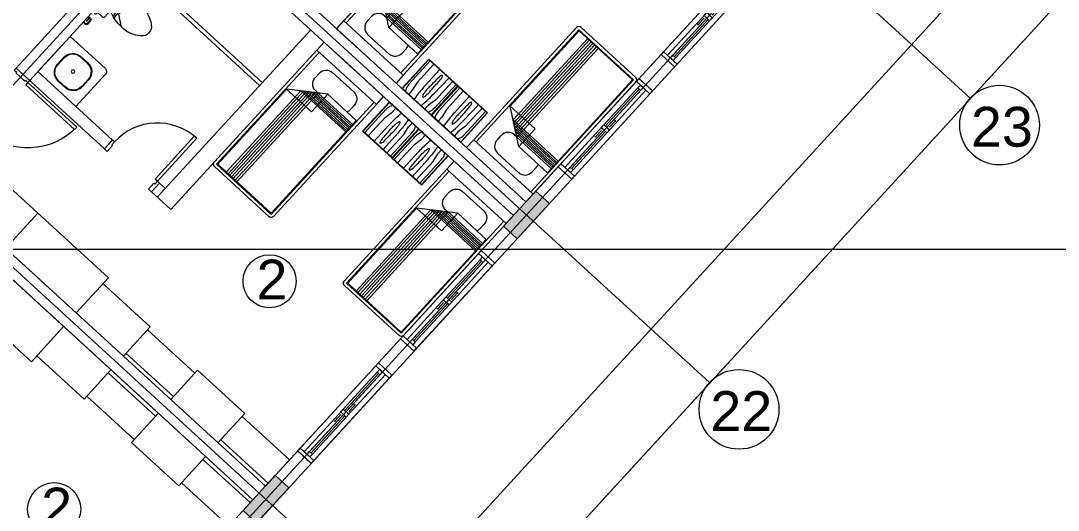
# Model space of a CAD drawing. Header units: metres. Extents: x 750 to 3116, y -341 to 1465.
# Drawn here: x 1652.49 to 1665.51, y -12.41 to -6.26 of the extents above; entities that cross this region are included whole.
import ezdxf
from ezdxf.enums import TextEntityAlignment as Align

# ---------------------------------------------------------------- set-up
doc = ezdxf.new("R2010")
doc.units = ezdxf.units.M
for name, color, linetype, lineweight in [('A-Door', 254, 'Continuous', 5), ('Bathroom Door', 252, 'Continuous', 5), ('Bathroom fur', 252, 'Continuous', 5), ('Centre Line', 7, 'Continuous', 13), ('Column', 50, 'Continuous', 20), ('Footpath', 32, 'Continuous', 18), ('Furniture', 44, 'Continuous', 5), ('grid', 252, 'Continuous', 5), ('GUIDE LINE', 7, 'Continuous', 5), ('Hatch', 251, 'Continuous', 5), ('Vehicular Road', 253, 'Continuous', 20), ('Wall ext', 20, 'Continuous', 18), ('WINDOW', 33, 'Continuous', 5)]:
    doc.layers.add(name, color=color, linetype=linetype, lineweight=lineweight)
doc.layers.add('Text', color=7, linetype='Continuous')
doc.styles.get("Standard").update_dxf_attribs({"font": 'arial.ttf'})
doc.styles.add('TEXT-DET', font='simplex.shx', dxfattribs={"width": 0.7})

# ---------------------------------------------------------------- blocks, each defined once
blk = doc.blocks.new('Door 900')
at = {"layer": 'A-Door'}
for points in [[(29934124, 12198491), (29934164, 12198491), (29934164, 12198476), (29934239, 12198476), (29934314, 12198476), (29934314, 12198491), (29934354, 12198491), (29934354, 12198524), (29934239, 12198524), (29934124, 12198524)], [(29934164, 12197672), (29934314, 12197672), (29934314, 12197658), (29934354, 12197658), (29934354, 12197624), (29934239, 12197624), (29934124, 12197624), (29934124, 12197658), (29934164, 12197658)]]:
    blk.add_lwpolyline(points, close=True, dxfattribs=at)
blk.add_lwpolyline([(29935187, 12197658), (29934354, 12197658), (29934354, 12197698), (29935185, 12197698)], dxfattribs=at)
blk.add_arc((29934327, 12197631), 860, 1.7769, 88.2024, dxfattribs=at)
blk = doc.blocks.new('Water Closet')
at = {"layer": 'Bathroom fur', "linetype": 'Continuous', "lineweight": -3}
for p, q in [((1886.331, 447.871), (1886.35, 447.871)), ((1886.331, 447.851), (1886.35, 447.851)), ((1886.364, 447.861), (1886.346, 447.861)), ((1886.364, 447.861), (1886.349, 447.87)), ((1886.364, 447.861), (1886.349, 447.853)), ((1886.364, 447.861), (1886.355, 447.877)), ((1886.364, 447.861), (1886.355, 447.846)), ((1886.364, 447.861), (1886.364, 447.879)), ((1886.364, 447.861), (1886.364, 447.879)), ((1886.364, 447.861), (1886.364, 447.879)), ((1886.364, 447.861), (1886.364, 447.879)), ((1886.364, 447.861), (1886.364, 447.879)), ((1886.364, 447.861), (1886.364, 447.879)), ((1886.364, 447.861), (1886.364, 447.879)), ((1886.364, 447.861), (1886.364, 447.879)), ((1886.364, 447.861), (1886.364, 447.879)), ((1886.364, 447.861), (1886.364, 447.879)), ((1886.364, 447.861), (1886.364, 447.879)), ((1886.364, 447.861), (1886.364, 447.879)), ((1886.364, 447.861), (1886.373, 447.877)), ((1886.364, 447.861), (1886.379, 447.87)), ((1886.364, 447.861), (1886.381, 447.861)), ((1886.364, 447.861), (1886.379, 447.853)), ((1886.364, 447.861), (1886.373, 447.846)), ((1886.364, 447.861), (1886.364, 447.844)), ((1886.378, 447.871), (1886.416, 447.871)), ((1886.378, 447.851), (1886.416, 447.851)), ((1886.416, 447.851), (1886.416, 447.871))]:
    blk.add_line(p, q, dxfattribs=at)
at = {"layer": 'Bathroom fur', "linetype": 'ByBlock'}
for p, q in [((1886.217, 447.662), (1886.217, 447.713)), ((1886.239, 447.713), (1886.217, 447.713)), ((1886.239, 447.608), (1886.239, 447.713)), ((1886.264, 447.23), (1886.264, 447.703)), ((1886.407, 447.713), (1886.274, 447.713)), ((1886.39, 447.724), (1886.365, 447.724)), ((1886.365, 447.724), (1886.365, 447.715)), ((1886.39, 447.715), (1886.365, 447.715)), ((1886.387, 447.744), (1886.368, 447.744)), ((1886.368, 447.744), (1886.368, 447.724)), ((1886.387, 447.744), (1886.387, 447.724)), ((1886.39, 447.724), (1886.39, 447.715)), ((1886.416, 447.23), (1886.416, 447.703)), ((1886.152, 447.554), (1886.027, 447.644)), ((1886.217, 447.662), (1886.232, 447.625)), ((1886.232, 447.625), (1886.239, 447.625)), ((1886.239, 447.666), (1886.264, 447.666)), ((1886.239, 447.608), (1886.264, 447.608)), ((1886.256, 447.343), (1886.256, 447.59)), ((1886.152, 447.379), (1886.152, 447.554)), ((1886.152, 447.379), (1886.027, 447.288)), ((1886.407, 447.22), (1886.274, 447.22)), ((1886.365, 447.208), (1886.365, 447.218)), ((1886.39, 447.218), (1886.365, 447.218)), ((1886.39, 447.208), (1886.365, 447.208)), ((1886.368, 447.189), (1886.368, 447.208)), ((1886.387, 447.189), (1886.368, 447.189)), ((1886.387, 447.189), (1886.387, 447.208)), ((1886.39, 447.208), (1886.39, 447.218))]:
    blk.add_line(p, q, dxfattribs=at)
at = {"layer": 'Bathroom fur'}
for p, q in [((1886.356, 447.031), (1886.356, 447.081)), ((1886.366, 447.031), (1886.366, 447.081)), ((1886.416, 447.106), (1886.381, 447.106)), ((1886.416, 447.096), (1886.381, 447.096)), ((1886.416, 447.016), (1886.381, 447.016)), ((1886.416, 447.006), (1886.381, 447.006))]:
    blk.add_line(p, q, dxfattribs=at)
at = {"layer": 'Bathroom fur', "linetype": 'Continuous', "lineweight": -3}
blk.add_circle((1886.364, 447.861), 0.0175, dxfattribs=at)
at = {"layer": 'Bathroom fur', "linetype": 'ByBlock'}
for centre in [(1886.378, 447.669), (1886.378, 447.264)]:
    blk.add_circle(centre, 0.0123, dxfattribs=at)
at = {"layer": 'Bathroom fur', "linetype": 'Continuous', "lineweight": -3}
blk.add_arc((1886.331, 447.861), 0.01, 90.002, 270, dxfattribs=at)
at = {"layer": 'Bathroom fur', "linetype": 'ByBlock'}
for centre, radius, start, end in [((1886.274, 447.703), 0.00987, 90, 180), ((1886.407, 447.703), 0.00987, 0, 90), ((1885.835, 447.467), 0.119, 126.3794, 233.6206), ((1886.035, 447.208), 0.446, 109.2942, 127.2549), ((1886.017, 447.095), 0.55, 64.2321, 103.6755), ((1884.672, 447.479), 1.501, 353.4552, 5.5271), ((1885.552, 447.472), 0.65, 345.9276, 13.0204), ((1886.041, 447.728), 0.451, 232.2382, 250.1051), ((1886.017, 447.838), 0.55, 256.3245, 295.7679), ((1886.274, 447.23), 0.00987, 180, 270), ((1886.407, 447.23), 0.00987, 270, 0)]:
    blk.add_arc(centre, radius, start, end, dxfattribs=at)
at = {"layer": 'Bathroom fur'}
for centre, radius, start, end in [((1886.381, 447.081), 0.025, 90, 180), ((1886.381, 447.081), 0.015, 90, 180), ((1886.381, 447.031), 0.025, 180, 270), ((1886.381, 447.031), 0.015, 180, 270)]:
    blk.add_arc(centre, radius, start, end, dxfattribs=at)
at = {"layer": 'Bathroom fur', "style": 'TEXT-DET', "width": 0.6}
blk.add_text('1', height=0.06, dxfattribs=at).set_placement((1886.394, 447.07), align=Align.MIDDLE)
blk = doc.blocks.new('Bed')
at = {"layer": 'Furniture', "linetype": 'Continuous'}
for p, q in [((1878.327, 465.952), (1879.337, 465.952)), ((1878.327, 465.817), (1878.327, 465.952)), ((1879.337, 465.952), (1879.337, 465.817)), ((1879.337, 465.817), (1878.327, 465.817)), ((1878.327, 463.909), (1878.327, 465.817)), ((1878.367, 463.909), (1878.367, 465.817)), ((1879.297, 465.817), (1879.297, 463.909)), ((1879.337, 465.817), (1879.337, 463.909)), ((1878.642, 465.742), (1879.002, 465.742)), ((1878.525, 465.544), (1878.525, 465.624)), ((1879.12, 465.624), (1879.12, 465.544)), ((1878.377, 465.499), (1878.862, 465.499)), ((1878.377, 463.919), (1878.377, 465.499)), ((1878.962, 465.429), (1878.377, 465.429)), ((1878.992, 465.407), (1878.377, 465.407)), ((1878.862, 465.499), (1879.287, 465.199)), ((1878.862, 465.199), (1878.862, 465.499)), ((1878.962, 463.919), (1878.962, 465.429)), ((1879.002, 465.427), (1878.965, 465.427)), ((1878.992, 463.919), (1878.992, 465.407)), ((1879.022, 465.386), (1878.377, 465.386)), ((1879.052, 465.365), (1878.377, 465.365)), ((1879.082, 465.344), (1878.377, 465.344)), ((1879.112, 465.323), (1878.377, 465.323)), ((1879.142, 465.302), (1878.377, 465.302)), ((1879.022, 463.919), (1879.022, 465.386)), ((1879.052, 463.919), (1879.052, 465.365)), ((1879.082, 463.919), (1879.082, 465.344)), ((1879.112, 463.919), (1879.112, 465.323)), ((1879.142, 463.919), (1879.142, 465.302)), ((1879.287, 465.199), (1878.862, 465.199)), ((1879.287, 465.199), (1879.287, 463.919)), ((1879.297, 463.909), (1878.367, 463.909)), ((1879.297, 463.869), (1878.367, 463.869)), ((1879.287, 463.919), (1878.377, 463.919))]:
    blk.add_line(p, q, dxfattribs=at)
for centre, radius, start, end in [((1878.642, 465.624), 0.117, 90, 180), ((1879.002, 465.624), 0.117, 360, 90), ((1878.642, 465.544), 0.117, 180.0006, 202.5189), ((1879.002, 465.544), 0.117, 270, 0), ((1878.367, 463.909), 0.04, 180, 270), ((1879.297, 463.909), 0.04, 270, 0)]:
    blk.add_arc(centre, radius, start, end, dxfattribs=at)
blk = doc.blocks.new('Nightstand')
at = {"layer": 'Furniture'}
for p, q in [((1879.838, 464.54), (1879.838, 464.04)), ((1880.338, 464.54), (1879.838, 464.54)), ((1879.843, 464.535), (1879.843, 464.045)), ((1880.333, 464.535), (1879.843, 464.535)), ((1879.951, 464.469), (1879.951, 464.535)), ((1880.226, 464.469), (1880.226, 464.535)), ((1880.333, 464.045), (1880.333, 464.535)), ((1880.338, 464.04), (1880.338, 464.54)), ((1879.869, 464.442), (1879.871, 464.467)), ((1879.869, 464.045), (1879.869, 464.442)), ((1879.929, 464.358), (1879.951, 464.469)), ((1879.929, 464.045), (1879.929, 464.358)), ((1880.074, 464.444), (1880.068, 464.44)), ((1880.08, 464.44), (1880.074, 464.444)), ((1880.248, 464.358), (1880.226, 464.469)), ((1880.248, 464.045), (1880.248, 464.358)), ((1880.308, 464.442), (1880.305, 464.467)), ((1880.308, 464.045), (1880.308, 464.442)), ((1879.997, 464.32), (1879.991, 464.045)), ((1880.147, 464.32), (1880.147, 464.045)), ((1879.838, 464.04), (1880.338, 464.04)), ((1879.843, 464.045), (1880.333, 464.045)), ((1880.068, 464.081), (1880.074, 464.077)), ((1880.074, 464.077), (1880.08, 464.081))]:
    blk.add_line(p, q, dxfattribs=at)
for centre, radius, start, end in [((1880.021, 464.452), 0.15, 146.5657, 174.2856), ((1881.576, 464.32), 1.578, 174.0179, 180), ((1880.825, 464.399), 0.823, 170.5074, 174.0179), ((1879.315, 464.399), 0.828, 5.9821, 9.4446), ((1878.564, 464.32), 1.583, 0, 5.9821), ((1880.156, 464.452), 0.15, 5.7144, 33.4343), ((1880.715, 464.32), 0.664, 175.5997, 180), ((1880.395, 464.345), 0.343, 169.4757, 175.5997), ((1880.197, 464.382), 0.142, 155.8434, 169.4757), ((1879.951, 464.382), 0.142, 10.5243, 24.1566), ((1879.753, 464.345), 0.343, 4.4003, 10.5243), ((1879.433, 464.32), 0.664, 0, 4.4003), ((1880.715, 464.32), 0.664, 180, 184.4003), ((1886.298, 464.381), 6.246, 181.0259, 182.4606), ((1873.85, 464.381), 6.246, 357.5394, 358.9741), ((1879.433, 464.32), 0.664, 355.5997, 0), ((1880.197, 464.139), 0.142, 190.5243, 204.1566), ((1879.951, 464.139), 0.142, 335.8434, 349.4757)]:
    blk.add_arc(centre, radius, start, end, dxfattribs=at)
blk = doc.blocks.new('Door1')
at = {"layer": 'Bathroom Door'}
for p, q in [((1900.586, 444.886), (1899.856, 444.886)), ((1900.586, 444.846), (1899.857, 444.846))]:
    blk.add_line(p, q, dxfattribs=at)
for points in [[(1900.736, 444.921), (1900.586, 444.921), (1900.586, 444.886), (1900.636, 444.886), (1900.636, 444.871), (1900.736, 444.871), (1900.736, 444.921)], [(1900.586, 444.886), (1900.586, 444.846)], [(1900.736, 444.121), (1900.586, 444.121), (1900.586, 444.156), (1900.636, 444.156), (1900.636, 444.171), (1900.736, 444.171), (1900.736, 444.121)]]:
    blk.add_lwpolyline(points, dxfattribs=at)
blk.add_arc((1900.586, 444.886), 0.73, 180, 270, dxfattribs=at)
blk = doc.blocks.new('Wash bashin')
at = {"layer": 'Bathroom fur', "ltscale": 0.35}
for p, q in [((1884.117, 437.933), (1884.717, 437.933)), ((1884.717, 437.333), (1884.717, 437.933)), ((1884.067, 437.333), (1884.067, 437.883)), ((1884.067, 437.333), (1884.717, 437.333))]:
    blk.add_line(p, q, dxfattribs=at)
at = {"layer": 'Bathroom fur'}
for p, q in [((1884.327, 437.838), (1884.447, 437.838)), ((1884.327, 437.83), (1884.447, 437.83)), ((1884.177, 437.568), (1884.177, 437.688)), ((1884.185, 437.568), (1884.185, 437.688)), ((1884.589, 437.688), (1884.589, 437.568)), ((1884.597, 437.688), (1884.597, 437.568)), ((1884.447, 437.426), (1884.327, 437.426)), ((1884.447, 437.418), (1884.327, 437.418))]:
    blk.add_line(p, q, dxfattribs=at)
blk.add_circle((1884.392, 437.633), 0.0225, dxfattribs=at)
at = {"layer": 'Bathroom fur', "ltscale": 0.35}
blk.add_arc((1884.117, 437.883), 0.05, 90, 180, dxfattribs=at)
at = {"layer": 'Bathroom fur'}
for centre, radius, start, end in [((1884.327, 437.688), 0.15, 90, 180), ((1884.327, 437.688), 0.142, 90, 180), ((1884.447, 437.688), 0.15, 0, 90), ((1884.447, 437.688), 0.142, 0, 90), ((1884.327, 437.568), 0.15, 180, 270), ((1884.327, 437.568), 0.142, 180, 270), ((1884.447, 437.568), 0.15, 270, 0), ((1884.447, 437.568), 0.142, 270, 0)]:
    blk.add_arc(centre, radius, start, end, dxfattribs=at)
blk = doc.blocks.new('WINODO1')
at = {"layer": 'WINDOW', "linetype": 'Continuous'}
for p, q in [((2471212540, 936769700), (2471212491, 936769700)), ((2471212491, 936769700), (2471212491, 936769470)), ((2471212540, 936769700), (2471212540, 936769470)), ((2471213991, 936769700), (2471213943, 936769700)), ((2471213943, 936769700), (2471213943, 936769470)), ((2471213991, 936769700), (2471213991, 936769470)), ((2471212540, 936769470), (2471212491, 936769470)), ((2471213991, 936769470), (2471213943, 936769470))]:
    blk.add_line(p, q, dxfattribs=at)
at = {"layer": 'WINDOW'}
for p, q in [((2471212540, 936769700), (2471213943, 936769700)), ((2471212588, 936769633), (2471213217, 936769633)), ((2471212588, 936769585), (2471213217, 936769585)), ((2471213193, 936769561), (2471213089, 936769561)), ((2471213241, 936769633), (2471213943, 936769633)), ((2471213266, 936769585), (2471213895, 936769585)), ((2471213290, 936769609), (2471213394, 936769609)), ((2471213241, 936769537), (2471212540, 936769537)), ((2471212540, 936769470), (2471213943, 936769470)), ((2471213266, 936769537), (2471213895, 936769537))]:
    blk.add_line(p, q, dxfattribs=at)
at = {"layer": 'WINDOW', "color": 4}
blk.add_line((2471212588, 936769609), (2471213217, 936769609), dxfattribs=at)
at = {"layer": 'WINDOW', "color": 4, "true_color": 0x1fffff}
blk.add_line((2471213266, 936769561), (2471213895, 936769561), dxfattribs=at)
at = {"layer": 'WINDOW'}
for points in [[(2471212540, 936769585), (2471212588, 936769585), (2471212588, 936769633), (2471212540, 936769633)], [(2471213076, 936769561), (2471213089, 936769568), (2471213089, 936769554)], [(2471213217, 936769585), (2471213266, 936769585), (2471213266, 936769633), (2471213217, 936769633)], [(2471213217, 936769537), (2471213266, 936769537), (2471213266, 936769585), (2471213217, 936769585)], [(2471213406, 936769609), (2471213394, 936769616), (2471213394, 936769602)], [(2471213895, 936769537), (2471213943, 936769537), (2471213943, 936769585), (2471213895, 936769585)]]:
    blk.add_lwpolyline(points, close=True, dxfattribs=at)

msp = doc.modelspace()

# ---------------------------------------------------------------- hatches: boundary and pattern name
at = {"layer": 'Hatch', "transparency": 33554687}
h = msp.add_hatch(color=256, dxfattribs=at)
h.dxf.hatch_style = 1
h.paths.add_polyline_path([(1646.175, -22.696), (1646.005, -22.541), (1645.846, -22.714), (1645.755, -22.813), (1645.6, -22.983), (1645.769, -23.138)])
h.paths.add_polyline_path([(1649.318, -19.264), (1649.149, -19.108), (1648.743, -19.551), (1648.913, -19.706)])
h.paths.add_polyline_path([(1652.587, -15.695), (1652.417, -15.54), (1652.384, -15.577), (1652.292, -15.676), (1652.012, -15.982), (1652.182, -16.138)])
h.paths.add_polyline_path([(1655.856, -12.127), (1655.686, -11.971), (1655.281, -12.414), (1655.45, -12.569)])
h.paths.add_polyline_path([(1659.124, -8.558), (1658.955, -8.403), (1658.549, -8.845), (1658.719, -9.001)])
h.paths.add_polyline_path([(1661.826, -4.721), (1661.67, -4.89), (1662.113, -5.296), (1662.268, -5.126)])
h.paths.add_polyline_path([(1657.785, -1.019), (1657.629, -1.189), (1658.072, -1.594), (1658.227, -1.425)])
h.paths.add_polyline_path([(1654.516, -4.588), (1654.361, -4.757), (1654.471, -4.859), (1654.803, -5.163), (1654.958, -4.993)])
h.paths.add_polyline_path([(1652.746, -2.967), (1652.591, -3.136), (1653.033, -3.542), (1653.189, -3.372)])
h.paths.add_polyline_path([(1651.542, -8.175), (1651.372, -8.02), (1650.967, -8.462), (1651.137, -8.618)])
h.paths.add_polyline_path([(1650.045, -6.804), (1649.875, -6.649), (1649.47, -7.091), (1649.64, -7.247)])
h.paths.add_polyline_path([(1647.979, -11.725), (1647.823, -11.895), (1647.934, -11.996), (1648.266, -12.3), (1648.421, -12.13)])
h.paths.add_polyline_path([(1646.541, -10.408), (1646.209, -10.104), (1646.053, -10.273), (1646.496, -10.679), (1646.651, -10.509)])
h.paths.add_polyline_path([(1645.004, -15.312), (1644.835, -15.157), (1644.43, -15.599), (1644.599, -15.755)])
h.paths.add_polyline_path([(1643.632, -13.805), (1643.463, -13.649), (1643.058, -14.092), (1643.227, -14.247)])
h.paths.add_polyline_path([(1641.441, -18.862), (1641.286, -19.032), (1641.728, -19.437), (1641.884, -19.267)])
h.paths.add_polyline_path([(1640.114, -17.646), (1639.944, -17.491), (1639.539, -17.933), (1639.709, -18.089)])
h.paths.add_polyline_path([(1636.735, -21.113), (1636.403, -20.809), (1636.247, -20.979), (1636.69, -21.384), (1636.845, -21.215)])
h.paths.add_polyline_path([(1631.152, -15.498), (1630.982, -15.342), (1630.577, -15.785), (1630.746, -15.94)])
h.paths.add_polyline_path([(1634.17, -12.202), (1634.001, -12.047), (1633.595, -12.489), (1633.765, -12.645)])
h.paths.add_polyline_path([(1637.689, -8.361), (1637.519, -8.205), (1637.114, -8.648), (1637.284, -8.803)])
h.paths.add_polyline_path([(1640.833, -4.929), (1640.663, -4.773), (1640.258, -5.216), (1640.427, -5.371), (1640.461, -5.334), (1640.552, -5.235)])
h.paths.add_polyline_path([(1644.101, -1.36), (1643.932, -1.205), (1643.527, -1.647), (1643.696, -1.803)])
h.paths.add_polyline_path([(1646.999, 1.803), (1647.09, 1.902), (1647.245, 2.072), (1647.076, 2.227), (1646.67, 1.785), (1646.84, 1.63)])
h.paths.add_polyline_path([(1636.008, -0.76), (1635.839, -0.605), (1635.433, -1.047), (1635.603, -1.203)])
h.paths.add_polyline_path([(1631.525, 3.346), (1631.369, 3.177), (1631.48, 3.075), (1631.812, 2.772), (1631.967, 2.941)])
h.paths.add_polyline_path([(1628.676, -0.105), (1628.506, 0.051), (1628.101, -0.392), (1628.27, -0.547)])
h.paths.add_polyline_path([(1632.989, -4.056), (1632.82, -3.901), (1632.415, -4.343), (1632.584, -4.498)])
h.paths.add_polyline_path([(1629.471, -7.897), (1629.301, -7.742), (1628.896, -8.184), (1629.066, -8.34)])
h.paths.add_polyline_path([(1624.987, -3.791), (1624.832, -3.96), (1625.274, -4.366), (1625.43, -4.196)])
h.paths.add_polyline_path([(1626.327, -11.329), (1626.157, -11.174), (1626.124, -11.211), (1626.032, -11.311), (1625.752, -11.617), (1625.922, -11.772)])
h.paths.add_polyline_path([(1621.719, -7.359), (1621.563, -7.529), (1621.674, -7.63), (1622.006, -7.934), (1622.161, -7.764)])
h.paths.add_polyline_path([(1619.949, -5.738), (1619.794, -5.908), (1620.236, -6.313), (1620.391, -6.143), (1620.281, -6.042)])
h.paths.add_polyline_path([(1623.218, -2.17), (1623.062, -2.339), (1623.505, -2.744), (1623.66, -2.575)])
h.paths.add_polyline_path([(1626.486, 1.399), (1626.331, 1.229), (1626.773, 0.824), (1626.929, 0.994)])
h.paths.add_polyline_path([(1622.117, 5.401), (1621.962, 5.231), (1622.404, 4.826), (1622.56, 4.996)])
h.paths.add_polyline_path([(1619.143, 1.814), (1618.973, 1.969), (1618.568, 1.526), (1618.738, 1.371)])
h.paths.add_polyline_path([(1615.874, -1.755), (1615.705, -1.6), (1615.299, -2.042), (1615.469, -2.197)])
h.paths.add_polyline_path([(1612.731, -5.187), (1612.561, -5.032), (1612.156, -5.474), (1612.325, -5.63)])
h.paths.add_polyline_path([(1617.373, -9.439), (1617.203, -9.284), (1616.798, -9.726), (1616.967, -9.882)])
h.paths.add_polyline_path([(1618.745, -10.947), (1618.575, -10.791), (1618.17, -11.234), (1618.339, -11.389)])
h.paths.add_polyline_path([(1623.058, -14.898), (1622.889, -14.743), (1622.483, -15.185), (1622.653, -15.34)])
h.paths.add_polyline_path([(1619.915, -18.33), (1619.745, -18.175), (1619.34, -18.617), (1619.509, -18.773)])
h.paths.add_polyline_path([(1615.181, -14.496), (1615.026, -14.666), (1615.468, -15.071), (1615.624, -14.902)])
h.paths.add_polyline_path([(1613.411, -12.875), (1613.256, -13.045), (1613.699, -13.45), (1613.854, -13.28)])
h.paths.add_polyline_path([(1609.042, -8.873), (1608.887, -9.043), (1609.329, -9.448), (1609.485, -9.278)])
h.paths.add_polyline_path([(1610.143, -16.444), (1609.987, -16.613), (1610.43, -17.019), (1610.585, -16.849)])
h.paths.add_polyline_path([(1607.566, -20.145), (1607.397, -19.989), (1606.992, -20.432), (1607.161, -20.587)])
h.paths.add_polyline_path([(1602.924, -15.893), (1602.755, -15.737), (1602.35, -16.18), (1602.519, -16.335)])
h.paths.add_polyline_path([(1604.823, -4.506), (1604.653, -4.351), (1604.495, -4.524), (1604.403, -4.624), (1604.248, -4.794), (1604.418, -4.949)])
h.paths.add_polyline_path([(1607.842, -1.211), (1607.672, -1.055), (1607.267, -1.498), (1607.436, -1.653)])
h.paths.add_polyline_path([(1603.528, 2.741), (1603.358, 2.896), (1602.953, 2.453), (1603.123, 2.298)])
h.paths.add_polyline_path([(1600.09, -0.673), (1599.934, -0.842), (1600.377, -1.247), (1600.532, -1.078)])
h.paths.add_polyline_path([(1602.031, 4.112), (1601.861, 4.267), (1601.456, 3.825), (1601.626, 3.669)])
h.paths.add_polyline_path([(1596.087, 9.556), (1595.918, 9.711), (1595.513, 9.269), (1595.682, 9.113)])
h.paths.add_polyline_path([(1592.944, 6.124), (1592.774, 6.279), (1592.369, 5.837), (1592.538, 5.681)])
h.paths.add_polyline_path([(1598.32, 0.948), (1598.164, 0.779), (1598.607, 0.374), (1598.762, 0.543)])
h.paths.add_polyline_path([(1595.619, -2.889), (1595.449, -2.734), (1595.044, -3.176), (1595.213, -3.331)])
h.paths.add_polyline_path([(1589.675, 2.555), (1589.505, 2.711), (1589.1, 2.268), (1589.27, 2.113)])
h.paths.add_polyline_path([(1586.406, -1.013), (1586.237, -0.858), (1585.831, -1.3), (1586.001, -1.456)])
h.paths.add_polyline_path([(1592.225, -6.594), (1591.782, -6.189), (1591.627, -6.358), (1592.07, -6.763)])
h.paths.add_polyline_path([(1593.995, -8.215), (1593.552, -7.81), (1593.397, -7.979), (1593.839, -8.385)])
h.paths.add_polyline_path([(1596.821, -4.241), (1596.666, -4.411), (1597.108, -4.816), (1597.263, -4.646)])
h.paths.add_polyline_path([(1601.304, -8.348), (1601.135, -8.193), (1600.729, -8.635), (1600.899, -8.79)])
h.paths.add_polyline_path([(1598.161, -11.78), (1597.991, -11.625), (1597.586, -12.067), (1597.755, -12.222)])
h.paths.add_polyline_path([(1594.892, -15.349), (1594.722, -15.193), (1594.317, -15.636), (1594.487, -15.791)])
h.paths.add_polyline_path([(1590.578, -11.397), (1590.408, -11.242), (1590.003, -11.684), (1590.173, -11.84)])
h.paths.add_polyline_path([(1589.081, -10.026), (1588.912, -9.871), (1588.506, -10.313), (1588.676, -10.468)])
h.paths.add_polyline_path([(1583.138, -4.582), (1582.968, -4.427), (1582.563, -4.869), (1582.732, -5.024)])
h.paths.add_polyline_path([(1579.869, -8.15), (1579.699, -7.995), (1579.294, -8.437), (1579.464, -8.593)])
h.paths.add_polyline_path([(1585.245, -13.326), (1585.09, -13.495), (1585.532, -13.901), (1585.687, -13.731)])
h.paths.add_polyline_path([(1587.015, -14.947), (1586.859, -15.116), (1587.302, -15.522), (1587.457, -15.352)])
h.paths.add_polyline_path([(1582.669, -17.027), (1582.499, -16.871), (1582.094, -17.314), (1582.263, -17.469)])
h.paths.add_polyline_path([(1576.725, -11.582), (1576.556, -11.427), (1576.15, -11.87), (1576.32, -12.025)])
h.paths.add_polyline_path([(1591.748, -18.781), (1591.579, -18.625), (1591.42, -18.799), (1591.329, -18.898), (1591.173, -19.068), (1591.343, -19.223)])
h.paths.add_polyline_path([(1561.743, -16.815), (1561.574, -16.66), (1561.169, -17.103), (1561.339, -17.258)])
h.paths.add_polyline_path([(1566.286, -11.843), (1566.116, -11.688), (1565.712, -12.131), (1565.882, -12.286)])
h.paths.add_polyline_path([(1570.833, -6.867), (1570.663, -6.712), (1570.258, -7.155), (1570.428, -7.31)])
h.paths.add_polyline_path([(1575.254, -2.028), (1574.811, -1.623), (1574.656, -1.793), (1575.099, -2.198)])
h.paths.add_polyline_path([(1579.283, 3.271), (1579.128, 3.101), (1579.571, 2.697), (1579.726, 2.867)])
h.paths.add_polyline_path([(1568.934, 3.997), (1568.764, 4.152), (1568.36, 3.709), (1568.529, 3.554)])
h.paths.add_polyline_path([(1564.388, -0.979), (1564.218, -0.823), (1563.813, -1.266), (1563.983, -1.422)])
h.paths.add_polyline_path([(1559.841, -5.954), (1559.672, -5.799), (1559.267, -6.242), (1559.437, -6.397)])
h.paths.add_polyline_path([(1557.524, -8.49), (1557.211, -8.203), (1557.211, -8.203), (1557.196, -8.19), (1557.081, -8.085), (1556.926, -8.255), (1557.369, -8.66)])
h.paths.add_polyline_path([(1555.295, -10.93), (1555.125, -10.775), (1554.721, -11.218), (1554.89, -11.373)])
h.paths.add_polyline_path([(1552.096, -3.53), (1551.941, -3.7), (1551.941, -3.7), (1552.384, -4.105), (1552.539, -3.935)])
h.paths.add_polyline_path([(1554.583, -1.15), (1554.413, -0.994), (1554.008, -1.437), (1554.178, -1.592)])
h.paths.add_polyline_path([(1559.129, 3.826), (1558.959, 3.981), (1558.555, 3.538), (1558.724, 3.383)])
h.paths.add_polyline_path([(1563.675, 8.802), (1563.506, 8.957), (1563.101, 8.514), (1563.271, 8.359)])
h.paths.add_polyline_path([(1567.853, 13.715), (1567.698, 13.545), (1568.141, 13.141), (1568.296, 13.31)])

# ---------------------------------------------------------------- linework, layer by layer
at = {"layer": 'Bathroom fur', "color": 252, "true_color": 0x939598}
for p, q in [((1654.383, -6.066), (1655.489, -7.079)), ((1654.416, -6.029), (1655.523, -7.042))]:
    msp.add_line(p, q, dxfattribs=at)
at = {"layer": 'Centre Line', "color": 30, "true_color": 0xf26722}
for p, q in [((1664.403, -7.237), (1648.054, 7.737)), ((1661.134, -10.806), (1644.786, 4.169)), ((1659.896, 1.115), (1636.076, -24.89)), ((1657.865, -14.374), (1641.517, 0.6)), ((1664.21, -2.836), (1640.389, -28.841))]:
    msp.add_line(p, q, dxfattribs=at)
for centre in [(1664.771, -7.575), (1661.503, -11.143)]:
    msp.add_circle(centre, 0.5, dxfattribs=at)
at = {"layer": 'Column', "color": 252, "true_color": 0x939598}
for points in [[(1658.549, -8.845), (1658.955, -8.403), (1659.124, -8.558), (1658.719, -9.001), (1658.549, -8.845)], [(1655.281, -12.414), (1655.686, -11.971), (1655.856, -12.127), (1655.45, -12.569), (1655.281, -12.414)]]:
    msp.add_lwpolyline(points, dxfattribs=at)
at = {"layer": 'Footpath', "color": 252, "true_color": 0x939598}
msp.add_line((1669.264, -0.455), (1647.411, -24.313), dxfattribs=at)
at = {"layer": 'Furniture', "color": 252, "true_color": 0x939598}
for p, q in [((1651.822, -7.869), (1653.592, -9.49)), ((1650.856, -8.924), (1652.626, -10.545))]:
    msp.add_line(p, q, dxfattribs=at)
for points in [[(1655.561, -12.108), (1651.417, -8.312), (1651.822, -7.869)], [(1655.406, -12.277), (1651.262, -8.481), (1650.856, -8.924)], [(1652.707, -8.68), (1652.302, -9.122)], [(1653.592, -9.49), (1653.187, -9.933)], [(1653.524, -9.564), (1654.118, -10.108), (1653.78, -10.477)], [(1652.626, -10.545), (1653.031, -10.102)], [(1654.084, -10.145), (1654.678, -10.688)], [(1652.694, -10.471), (1653.287, -11.015), (1653.625, -10.646)], [(1653.814, -10.44), (1654.408, -10.983)], [(1654.374, -11.02), (1654.712, -10.652), (1655.305, -11.195), (1654.967, -11.564)], [(1653.591, -10.683), (1654.185, -11.227)], [(1653.321, -10.978), (1653.915, -11.522)], [(1654.219, -11.19), (1653.881, -11.559), (1654.474, -12.102), (1654.812, -11.734)], [(1655.271, -11.232), (1655.865, -11.776), (1655.561, -12.108)], [(1655.001, -11.527), (1655.595, -12.071)], [(1654.778, -11.771), (1655.372, -12.314), (1655.406, -12.277)], [(1654.508, -12.065), (1655.102, -12.609), (1655.406, -12.277)]]:
    msp.add_lwpolyline(points, dxfattribs=at)
at = {"layer": 'grid', "color": 252}
msp.add_lwpolyline([(1493.528, -9.133), (1743.528, -9.133)], dxfattribs=at)
at = {"layer": 'GUIDE LINE', "color": 252, "true_color": 0x939598}
for centre in [(1655.614, -9.535), (1652.912, -12.396)]:
    msp.add_circle(centre, 0.333, dxfattribs=at)
at = {"layer": 'Vehicular Road', "color": 252, "lineweight": 20, "true_color": 0x939598}
for points in [[(1557.761, 22.625), (1555.279, 19.908, -0.709085), (1551.807, 21.389), (1553.093, 40.867, -0.428302), (1555.871, 43.187), (1618.991, 35.973), (1682.293, 27.132, -0.390874), (1683.583, 25.559), (1683.205, 19.098, 0.188493), (1683.542, 18.059), (1684.624, 16.739, -0.373088), (1684.57, 14.775), (1649.471, -23.544)], [(1670.001, -1.131), (1649.151, -23.894, -0.243266), (1647.857, -24.369), (1624.206, -21.39), (1577.67, -20.497), (1569.995, -20.023, -0.630246), (1568.642, -16.678), (1593.546, 10.579)]]:
    msp.add_lwpolyline(points, format="xyb", dxfattribs=at)
at = {"layer": 'Wall ext', "color": 252, "true_color": 0x939598}
for p, q in [((1656.455, -6.364), (1658.38, -4.263)), ((1654.627, -4.689), (1658.83, -8.539)), ((1654.471, -4.859), (1658.674, -8.709)), ((1645.769, -23.138), (1662.268, -5.126)), ((1658.83, -8.539), (1661.943, -5.14)), ((1653.82, -5.347), (1652.436, -6.859)), ((1653.889, -5.613), (1652.605, -7.014)), ((1656.13, -6.379), (1654.205, -8.48)), ((1656.3, -6.534), (1654.375, -8.636)), ((1660.525, -6.689), (1660.694, -6.844)), ((1653.542, -7.872), (1652.436, -6.859)), ((1653.643, -7.762), (1652.707, -6.904)), ((1660.248, -6.991), (1660.418, -7.146)), ((1653.643, -7.762), (1653.542, -7.872)), ((1659.235, -8.097), (1659.405, -8.252)), ((1651.417, -8.312), (1655.561, -12.108)), ((1654.233, -8.302), (1654.132, -8.413)), ((1654.307, -8.37), (1654.233, -8.302)), ((1654.375, -8.636), (1654.132, -8.413)), ((1655.406, -12.277), (1651.262, -8.481)), ((1658.674, -8.709), (1655.561, -12.108)), ((1658.269, -9.151), (1658.439, -9.307)), ((1657.256, -10.257), (1657.426, -10.413)), ((1656.98, -10.559), (1657.149, -10.715)), ((1655.966, -11.665), (1656.136, -11.821)), ((1652.292, -15.676), (1655.406, -12.277))]:
    msp.add_line(p, q, dxfattribs=at)

# ---------------------------------------------------------------- block references
at = {"color": 252, "true_color": 0x939598, "rotation": 137.5109696397852}
for name, p in [('Bed', (3357.018, -932.165)), ('Bed', (3358.648, -933.658)), ('Nightstand', (3357.621, -934.632)), ('Nightstand', (3357.99, -934.97))]:
    msp.add_blockref(name, p, dxfattribs=at)
at = {"color": 252, "true_color": 0x939598, "xscale": -1, "rotation": 317.5109696397852}
for name, p in [('Bed', (2727.409, -1619.526)), ('Nightstand', (2729.92, -1619.911)), ('Nightstand', (2730.288, -1620.249)), ('Bed', (2729.039, -1621.019))]:
    msp.add_blockref(name, p, dxfattribs=at)
at = {"layer": 'A-Door', "color": 252, "true_color": 0x939598, "xscale": -0.001, "yscale": 0.001, "zscale": 0.001, "rotation": 137.510969639902}
msp.add_blockref('Door 900', (-12182.314, 29206.726), dxfattribs=at)
at = {"layer": 'Bathroom Door', "color": 252, "true_color": 0x939598, "rotation": 227.5109696399479}
msp.add_blockref('Door1', (2609.894, 1693.724), dxfattribs=at)
at = {"layer": 'Bathroom fur', "color": 252, "true_color": 0x939598, "xscale": -1, "rotation": 317.5109696397852}
for name, p in [('Water Closet', (2742.4, -1610.088)), ('Wash bashin', (2747.113, -1602.426))]:
    msp.add_blockref(name, p, dxfattribs=at)
at = {"layer": 'WINDOW', "color": 252, "linetype": 'Continuous', "true_color": 0x939598, "xscale": -0.001, "yscale": 0.001, "zscale": 0.001, "rotation": 47.51096963981065}
for p in [(2361619.864, 1189542.796), (2361618.575, 1189541.388), (2361616.596, 1189539.228), (2361615.306, 1189537.82)]:
    msp.add_blockref('WINODO1', p, dxfattribs=at)

# ---------------------------------------------------------------- texts
at = {"layer": 'Text', "color": 30, "true_color": 0xf26722, "char_height": 0.5, "attachment_point": 1}
for s, width, insert in [('23', 0.83687, (1664.412, -7.346)), ('2', 3.12418, (1655.45, -9.264)), ('22', 0.83687, (1661.143, -10.915)), ('2', 3.12418, (1652.749, -12.126))]:
    msp.add_mtext_dynamic_manual_height_columns(s, width=width, gutter_width=12.5, heights=[0], dxfattribs=dict(at, insert=insert))

doc.saveas('drawing.dxf')
